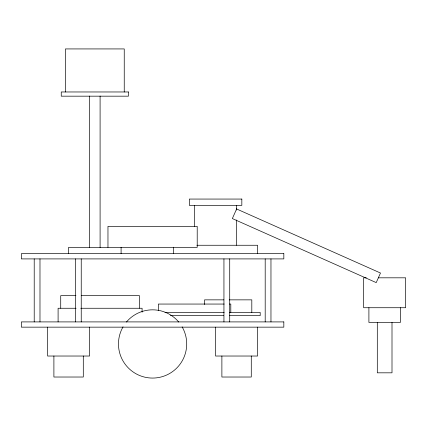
<?xml version="1.0" encoding="UTF-8"?>
<svg xmlns="http://www.w3.org/2000/svg" width="427" height="427" viewBox="0 0 427 427"><rect width="100%" height="100%" fill="white"/><g stroke="black" fill="none" stroke-linecap="round" stroke-linejoin="round"><path stroke-width="0.64" d="M196.916 245.258L257.577 245.258L257.577 253.659M366.318 277.817L363.655 277.817L363.655 307.728L405.65 307.728L405.65 277.817L378.317 277.817M75.942 295.655L60.719 295.655L60.719 308.193M81.237 295.655L139.464 295.655L139.464 308.193M223.855 299.855L204.56 299.855L204.56 304.499M229.182 299.855L251.807 299.855L251.807 312.452M224.159 304.056L158.364 304.056L158.364 310.514M229.475 304.056L230.804 304.056L230.804 312.452M76.097 308.257L58.099 308.257L58.099 321.905M80.762 308.257L142.09 308.257L142.09 312.153M165.009 312.452L224.159 312.452M229.475 312.452L260.203 312.452L260.203 315.601L229.619 315.601M170.437 315.601L223.631 315.601M400.398 307.728L400.398 322.428L368.901 322.428L368.901 307.728M392.002 322.428L392.002 372.824L377.303 372.824L377.303 322.428M270.964 258.906L270.964 321.905M265.194 258.906L265.194 321.905M257.577 327.151L257.577 356.027L215.582 356.027L215.582 327.151M251.279 356.027L251.279 377.025L221.885 377.025L221.885 356.027M236.579 205.366L236.579 210.02M236.579 219.99L236.579 245.258M229.715 258.906L229.715 321.905M223.94 258.906L223.94 321.905M194.584 205.366L194.584 226.641M173.586 247.196L173.586 253.659M124.241 91.97L124.241 48.929L65.448 48.929L65.448 91.97M121.092 247.361L121.092 253.659M107.967 247.361L107.967 226.363L197.21 226.363L197.21 247.361L68.598 247.361L68.598 253.659M100.094 96.064L100.094 247.575M89.595 96.064L89.595 247.575M89.595 327.151L89.595 356.027L47.6 356.027L47.6 327.151M83.297 356.027L83.297 377.025L53.898 377.025L53.898 356.027M81.237 258.906L81.237 321.905M75.462 258.906L75.462 321.905M39.983 258.906L39.983 321.905M34.213 258.906L34.213 321.905M182.137 326.89A34.123 34.123 0 0 1 152.588 378.071A34.123 34.123 0 0 1 123.04 326.89M126.451 322.017A34.123 34.123 0 0 1 178.726 322.017M236.617 208.968L232.347 218.56L376.219 282.615L380.489 273.024L236.617 208.968M128.442 91.97L61.248 91.97L61.248 96.171L128.442 96.171L128.442 91.97M241.831 199.062L189.337 199.062L189.337 205.366L241.831 205.366L241.831 199.062M283.827 253.659L21.35 253.659L21.35 258.906L283.827 258.906L283.827 253.659M283.827 321.905L21.35 321.905L21.35 327.151L283.827 327.151L283.827 321.905"/></g></svg>
